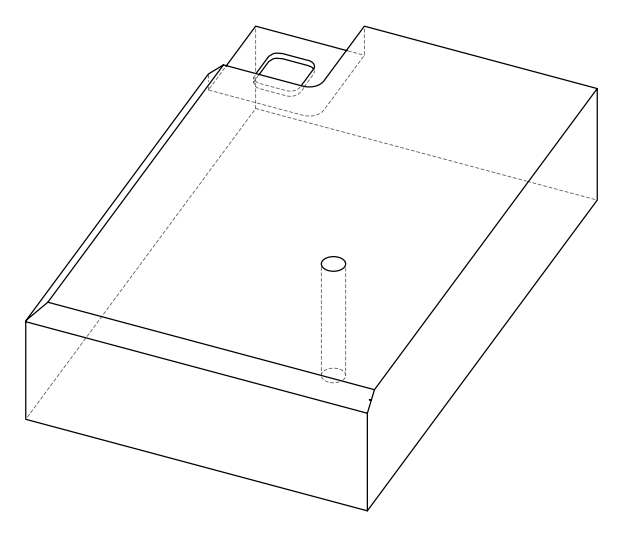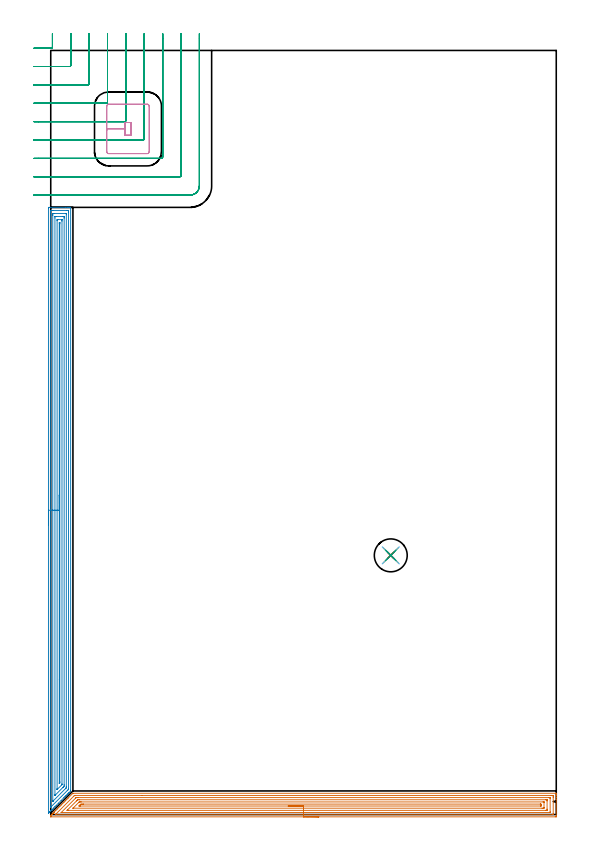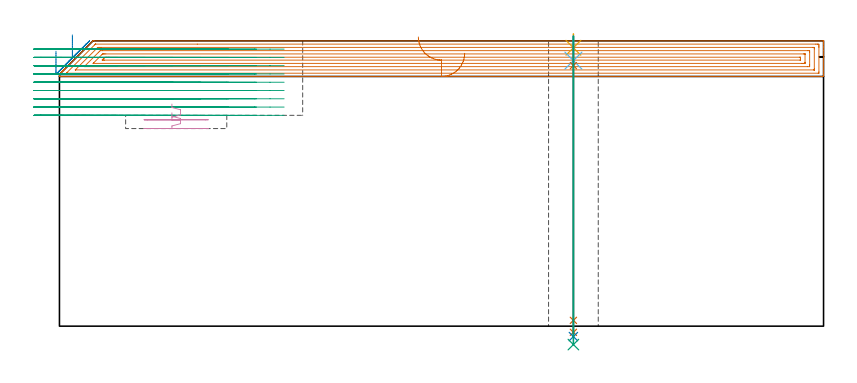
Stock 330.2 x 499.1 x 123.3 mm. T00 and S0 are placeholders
(PLAN: 9 operations, 6 tool changes, 58.2 min)
(1 AREA_MILL | FG_CHAMFER_SURFACE | UGT0205_001 | 15.78 min | 39144 mm3)
(2 AREA_MILL_1 | FG_CHAMFER_SURFACE_1 | UGT0205_001 | 18.84 min | 41340 mm3)
(3 MILL_CORNER_NOTCH_RECTANGULAR | CORNER_NOTCH_RECTANGULAR | NXT0201_012 | Follow Part, ap 4, ae 75% | 21.06 min | 344787 mm3)
(4 MILL_RECTANGULAR_POCKET | POCKET_RECTANGULAR_STRAIGHT | NXT0201_012 | Follow Part, ap 4, ae 75% | 0.84 min | 11612 mm3)
(5 SPOT_DRILL | STEP1HOLE | NXT0321_9005460120000 | 0.05 min | 170 mm3)
(6 DRILL_BLIND_HOLE_INTO_CENTER | STEP1HOLE | UGT0301_180 | 0.04 min | 141 mm3)
(7 GUN_DRILL_THROUGH_HOLE | STEP1HOLE | UGT0307_001 | 0.55 min | 2224 mm3)
(8 SPADE_DRILL_TO_ENLARGE_THROUGH_HOLE | STEP1HOLE | UGT0306_004 | 0.52 min | 15045 mm3)
(9 DRILL_TO_ENLARGE_THROUGH_HOLE | STEP1HOLE | UGT0301_052 | 0.53 min | 27103 mm3)
(TOOL UGT0205_001 | Chamfer Mill 20 x 3 x 45 deg. | D20 FL50 Z2)
(TOOL NXT0201_012 | ENDMILL 16mm [2P460-1600-NA 1630] | D16 FL38 Z6)
(TOOL NXT0321_9005460120000 | NC Spot Drill, 142deg, 12mm, Carbide, Uncoated | D12 PA142 FL30 Z2)
(TOOL UGT0301_180 | Twist Drill 5.7 mm | D5.7 PA118 FL55 Z2)
(TOOL UGT0307_001 | Gun Drill 5 mm | D5 PA130 FL24 Z1)
(TOOL UGT0306_004 | Spade Drill 13.5mm | D13.5 PA132 FL10 Z2)
(TOOL UGT0301_052 | Twist Drill 21.5 mm | D21.5 PA118 FL150 Z2)
(OP 1 AREA_MILL)
G17 G21 G94 G90
T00 M6
G54
G17 G0 G90 X175.1 Y-1.5 S1061 M3
G43 Z133.3 H0
Z117.9
G94 G1 X175.062 Z117.028 F250.
X174.948 Z116.164
X174.759 Z115.312
X174.497 Z114.48
X174.163 Z113.674
X173.76 Z112.9
X173.292 Z112.164
X172.76 Z111.472
X172.171 Z110.829
X171.528 Z110.24
X170.836 Z109.708
X170.1 Z109.24
X169.326 Z108.837
X168.52 Z108.503
X167.688 Z108.241
X166.836 Z108.052
X165.972 Z107.938
X165.1 Z107.9
X0.126
X0.003 Y-1.497
X0. Y-1.495 Z107.901
Y-1.012 Z108.387
Y-0.967 Z108.431
X0.001 Y-0.609 Z108.787
X0.03 Y-0.569 Z108.828
X0.395 Y-0.205 Z109.195
X0.566 Y-0.033 Z109.364
X0.626 Y0.026 Z109.425
X0.804 Y0.204 Z109.603
X0.862 Y0.264 Z109.661
X0.923 Y0.324 Z109.723
X1.1 Y0.5 Z109.899
X1.159 Y0.561 Z109.957
X1.221 Y0.622 Z110.021
X1.395 Y0.796 Z110.195
X1.456 Y0.858 Z110.254
X1.519 Y0.92 Z110.319
X1.691 Y1.091 Z110.49
X1.753 Y1.154 Z110.551
X1.817 Y1.218 Z110.617
X1.987 Y1.387 Z110.786
X2.05 Y1.451 Z110.848
X2.115 Y1.516 Z110.915
X2.282 Y1.683 Z111.082
X2.346 Y1.748 Z111.144
X2.413 Y1.814 Z111.213
X3.307 Y2.708 Z112.107
X4.201 Y3.601 Z113.001
X5.095 Y4.495 Z113.894
X5.989 Y5.389 Z114.788
X6.883 Y6.283 Z115.682
X7.777 Y7.177 Z116.576
X8.67 Y8.071 Z117.47
X9.564 Y8.965 Z118.364
X10.458 Y9.858 Z119.258
X11.352 Y10.752 Z120.152
X14.368 Y13.768 Z123.166
X14.395 Y13.796 Z123.192
X14.505 Y13.899 Z123.285
X14.928 Y13.9 Z123.3
X330.021
X330.19 Y13.897 Z123.288
X330.193 Y13.849 Z123.241
X330.2 Y13.439 Z122.839
Y13.144 Z122.544
Y12.433 Z121.828
Y11.187 Z120.584
Y9.762 Z119.157
Y-0.656 Z108.742
X330.198 Y-0.923 Z108.474
X330.192 Y-1.492 Z107.906
X330.148 Y-1.494 Z107.904
X329.575 Y-1.5 Z107.9
X165.1
Y-0.086 Z109.314
X3.307
X3.254 Y-0.085 Z109.315
X3.148 Y-0.081 Z109.319
X2.987 Y-0.074 Z109.326
X3.024 Y-0.033 Z109.367
X3.163 Y0.111 Z109.511
X3.307 Y0.257 Z109.657
X15.206 Y12.156 Z121.556
X15.487 Y12.433 Z121.833
X15.526 Y12.466 Z121.866
X15.542 Y12.479 Z121.879
X15.609 Y12.482 Z121.882
X15.715 Y12.485 Z121.885
X59.558 Y12.486 Z121.886
X326.893
X327.738 Y12.482 Z121.882
X327.787 Y12.479 Z121.879
X328.19 Y12.433 Z121.833
X328.197 Y12.024 Z121.424
X328.199 Y11.542 Z120.942
X328.2 Y11.131 Z120.531
X328.199 Y0.447 Z109.847
X328.192 Y-0.033 Z109.367
X328.19 Y-0.077 Z109.323
X327.999 Y-0.083 Z109.317
X327.893 Y-0.085 Z109.315
X165.1 Y-0.086 Z109.314
Y1.328 Z110.728
X6.932 Y1.329 Z110.729
X6.883 Y1.33 Z110.73
X6.862 Y1.332 Z110.732
X6.847 Y1.335 Z110.735
X6.856 Y1.351 Z110.751
X6.865 Y1.364 Z110.764
X6.883 Y1.383 Z110.783
X16.152 Y10.652 Z120.052
X16.435 Y10.932 Z120.332
X16.532 Y11.025 Z120.425
X16.567 Y11.056 Z120.456
X16.612 Y11.065 Z120.465
X16.715 Y11.066 Z120.466
X17.189 Y11.07 Z120.47
X17.609 Y11.071 Z120.471
X18.082 Y11.072 Z120.472
X325.578 Y11.071 Z120.471
X325.999 Y11.069 Z120.469
X326.139 Y11.067 Z120.467
X326.181 Y11.065 Z120.465
X326.19 Y10.985 Z120.385
X326.195 Y10.852 Z120.252
X326.199 Y10.652 Z120.052
X326.2 Y10.452 Z119.852
Y1.748 Z111.148
X326.199 Y1.549 Z110.949
X326.19 Y1.348 Z110.748
X326.187 Y1.334 Z110.734
X326.182 Y1.332 Z110.732
X326.157 Y1.33 Z110.73
X326.104 Y1.329 Z110.729
X325.999 Y1.328 Z110.728
X165.1
Y2.743 Z112.143
X11.247
X10.738 Y2.749 Z112.149
X10.71 Y2.75 Z112.15
X10.723 Y2.767 Z112.167
X10.762 Y2.81 Z112.21
X10.821 Y2.872 Z112.272
X10.896 Y2.947 Z112.347
X16.82 Y8.871 Z118.271
X17.216 Y9.263 Z118.663
X17.609 Y9.65 Z119.05
X17.719 Y9.652 Z119.052
X18.503 Y9.657 Z119.057
X18.608
X323.422
X324.126 Y9.655 Z119.055
X324.166 Y9.653 Z119.053
X324.183 Y9.651 Z119.051
X324.19 Y9.638 Z119.038
X324.194 Y9.531 Z118.931
X324.198 Y9.315 Z118.715
X324.2 Y8.882 Z118.282
Y3.54 Z112.94
X324.198 Y3.089 Z112.489
X324.194 Y2.869 Z112.269
X324.19 Y2.761 Z112.161
X324.182 Y2.749 Z112.149
X324.158 Y2.747 Z112.147
X324.105 Y2.745 Z112.145
X323.317 Y2.743 Z112.143
X323.213
X165.1
Y4.157 Z113.557
X14.664
X14.589 Y4.158 Z113.558
X14.568 Y4.159 Z113.559
X14.585 Y4.181 Z113.581
X14.655 Y4.254 Z113.654
X14.762 Y4.364 Z113.764
X14.817 Y4.419 Z113.819
X18.442 Y8.042 Z117.442
X18.503 Y8.1 Z117.5
X18.666 Y8.236 Z117.636
X18.819 Y8.239 Z117.639
X19.135 Y8.242 Z117.642
X19.397 Y8.243 Z117.643
X20.028
X321.53
X322.163 Y8.24 Z117.64
X322.184 Y8.238 Z117.638
X322.19 Y8.236 Z117.636
X322.197 Y8.207 Z117.607
X322.199 Y7.981 Z117.381
X322.2 Y4.642 Z114.042
X322.197 Y4.419 Z113.819
X322.194 Y4.252 Z113.652
X322.19 Y4.175 Z113.575
X322.056 Y4.164 Z113.564
X321.79 Y4.16 Z113.56
X321.53 Y4.158 Z113.558
X320.899 Y4.157 Z113.557
X165.1
Y5.571 Z114.971
X19.397
X19.134 Y5.572 Z114.972
X18.628 Y5.576 Z114.976
X18.503 Y5.578 Z114.978
X18.488 Y5.629 Z115.029
X18.503 Y5.651 Z115.051
X18.777 Y5.928 Z115.328
X19.048 Y6.2 Z115.6
X19.222 Y6.374 Z115.774
X19.397 Y6.547 Z115.947
X19.674 Y6.814 Z116.214
X20.291 Y6.824 Z116.224
X20.555 Y6.827 Z116.227
X21.185 Y6.829 Z116.229
X21.447
X319.742 Y6.828 Z116.228
X320.006 Y6.827 Z116.227
X320.125 Y6.824 Z116.224
X320.179 Y6.822 Z116.222
X320.19 Y6.796 Z116.196
X320.197 Y6.637 Z116.037
X320.198 Y6.2 Z115.6
X320.197 Y5.746 Z115.146
X320.19 Y5.592 Z114.992
X320.187 Y5.577 Z114.977
X320.175 Y5.575 Z114.975
X320.136 Y5.573 Z114.973
X320.057 Y5.572 Z114.972
X165.1 Y5.571 Z114.971
X164.228 Z115.009
X163.364 Z115.123
X162.512 Z115.312
X161.68 Z115.574
X160.874 Z115.908
X160.1 Z116.311
X159.364 Z116.78
X158.672 Z117.311
X158.029 Z117.9
X157.44 Z118.543
X156.908 Z119.235
X156.44 Z119.971
X156.037 Z120.745
X155.703 Z121.551
X155.441 Z122.383
X155.252 Z123.235
X155.138 Z124.1
X155.1 Z124.971
G0 Z133.3
M5
M2
(OP 2 AREA_MILL_1)
G17 G21 G94 G90
T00 M6
G54
G17 G0 G90 X-1.5 Y188.75 S1061 M3
G43 Z133.3 H0
Z118.8
G94 G1 Y188.788 Z117.928 F250.
Y188.902 Z117.063
Y189.091 Z116.212
Y189.353 Z115.38
Y189.687 Z114.574
Y190.09 Z113.8
Y190.558 Z113.064
Y191.089 Z112.372
Y191.679 Z111.729
Y192.322 Z111.14
Y193.014 Z110.608
Y193.75 Z110.14
Y194.524 Z109.737
Y195.33 Z109.403
Y196.162 Z109.141
Y197.013 Z108.952
Y197.878 Z108.838
Y198.75 Z108.8
Y395.967
X-1.497 Y396.289 Z108.802
X-1.492 Y396.59 Z108.806
X-1.187 Y396.6 Z109.111
X9.756 Z120.051
X11.167 Z121.463
X11.536 Z121.831
X12.275 Z122.575
X12.524 Z122.824
X12.949 Y396.592 Z123.241
X12.997 Y396.59 Z123.288
X13. Y396.414 Z123.3
Y15.843
X12.999 Y15.405 Z123.286
X12.895 Y15.293 Z123.192
X12.016 Y14.416 Z122.316
X11.656 Y14.054 Z121.952
X11.109 Y13.509 Z121.409
X10.762 Y13.16 Z121.058
X10.202 Y12.602 Z120.502
X9.867 Y12.266 Z120.164
X9.295 Y11.694 Z119.594
X8.569 Y10.969 Z118.868
X6.789 Y9.188 Z117.088
X5.008 Y7.408 Z115.307
X3.605 Y6.005 Z113.904
X2.711 Y5.11 Z113.01
X1.816 Y4.216 Z112.115
X0.922 Y3.322 Z111.221
X0.854 Y3.252 Z111.15
X0.787 Y3.186 Z111.086
X0.624 Y3.023 Z110.923
X0.557 Y2.956 Z110.854
X0.491 Y2.891 Z110.79
X0.326 Y2.725 Z110.625
X0.261 Y2.659 Z110.557
X0.196 Y2.596 Z110.495
X0.028 Y2.427 Z110.327
X-0.036 Y2.362 Z110.26
X-0.099 Y2.3 Z110.2
X-0.271 Y2.129 Z110.028
X-0.333 Y2.066 Z109.964
X-0.395 Y2.005 Z109.904
X-0.569 Y1.831 Z109.73
X-0.63 Y1.769 Z109.667
X-0.69 Y1.71 Z109.609
X-0.867 Y1.533 Z109.432
X-0.926 Y1.472 Z109.37
X-1.1 Y1.3 Z109.2
X-1.162 Y1.237 Z109.137
X-1.371 Y1.028 Z108.927
X-1.467 Y0.936 Z108.831
X-1.493 Y0.917 Z108.803
X-1.499 Y0.936 Z108.799
X-1.5 Y1.148 Z108.8
Y198.75
X-0.086 Z110.214
Y393.334
X-0.082 Y394.178 Z110.218
X-0.08 Y394.222 Z110.22
X-0.036 Y394.59 Z110.264
X0.437 Y394.598 Z110.737
X0.854 Y394.599 Z111.154
X1.325 Y394.6 Z111.625
X10.646 Y394.599 Z120.946
X11.119 Y394.597 Z121.419
X11.536 Y394.59 Z121.836
X11.579 Y394.178 Z121.879
X11.582 Y394.132 Z121.882
X11.586 Y393.284 Z121.886
Y393.234
X11.585 Y16.688 Z121.885
X11.584 Y16.638 Z121.884
X11.579 Y16.539 Z121.879
X11.568 Y16.43 Z121.868
X11.536 Y16.394 Z121.836
X11.264 Y16.116 Z121.564
X10.994 Y15.843 Z121.294
X10.819 Y15.669 Z121.119
X0.261 Y5.11 Z110.561
X0.111 Y4.963 Z110.411
X-0.036 Y4.821 Z110.264
X-0.078 Y4.783 Z110.222
X-0.086 Y5.11 Z110.214
Y198.75
X1.328 Z111.628
X1.329 Y391.495 Z111.629
X1.33 Y391.912 Z111.63
X1.333 Y392.39 Z111.633
X1.336 Y392.588 Z111.636
X1.538 Y392.597 Z111.838
X1.744 Y392.598 Z112.044
X2.425 Y392.6 Z112.725
X9.756 Z120.056
X9.965 Y392.598 Z120.265
X10.105 Y392.595 Z120.405
X10.154 Y392.59 Z120.454
X10.166 Y392.585 Z120.466
X10.167 Y392.578 Z120.467
X10.17 Y392.529 Z120.47
X10.171 Y392.39 Z120.471
Y391.972
Y18.109
X10.169 Y17.632 Z120.469
X10.167 Y17.528 Z120.467
X10.165 Y17.48 Z120.465
X10.135 Y17.447 Z120.435
X10.041 Y17.346 Z120.341
X9.756 Y17.056 Z120.056
X9.598 Y16.897 Z119.898
X1.389 Y8.688 Z111.689
X1.367 Y8.668 Z111.667
X1.353 Y8.657 Z111.653
X1.335 Y8.647 Z111.635
X1.332 Y8.665 Z111.632
X1.33 Y8.688 Z111.63
X1.329 Y8.742 Z111.629
X1.328 Y9.106 Z111.628
Y198.75
X2.743 Z113.043
Y389.706
X2.749 Y390.485 Z113.049
X2.753 Y390.59 Z113.053
X2.858 Y390.594 Z113.158
X3.08 Y390.598 Z113.38
X3.525 Y390.6 Z113.825
X7.975 Z118.275
X8.42 Y390.598 Z118.72
X8.642 Y390.594 Z118.942
X8.747 Y390.59 Z119.047
X8.75 Y390.515 Z119.05
X8.757 Y389.816 Z119.057
Y389.706
Y19.421
X8.753 Y18.64 Z119.053
X8.75 Y18.526 Z119.05
X8.37 Y18.13 Z118.67
X7.975 Y17.725 Z118.275
X7.93 Y17.678 Z118.23
X2.87 Y12.62 Z113.17
X2.805 Y12.559 Z113.105
X2.761 Y12.521 Z113.061
X2.749 Y12.515 Z113.049
X2.748 Y12.548 Z113.048
X2.743 Y13.051 Z113.043
Y198.75
X4.157 Z114.457
Y387.917
X4.159 Y388.175 Z114.459
X4.163 Y388.435 Z114.463
X4.167 Y388.59 Z114.467
X4.245 Y388.593 Z114.545
X4.415 Y388.597 Z114.715
X4.626 Y388.6 Z114.926
X7.085 Y388.598 Z117.385
X7.3 Y388.596 Z117.6
X7.336 Y388.59 Z117.636
X7.338 Y388.582 Z117.638
X7.34 Y388.555 Z117.64
X7.343 Y387.917 Z117.643
Y387.658
Y20.057
X7.34 Y19.739 Z117.64
X7.337 Y19.581 Z117.637
X7.335 Y19.546 Z117.635
X7.304 Y19.51 Z117.604
X7.222 Y19.421 Z117.522
X4.415 Y16.613 Z114.715
X4.352 Y16.552 Z114.652
X4.226 Y16.435 Z114.526
X4.163 Y16.377 Z114.463
X4.161 Y16.405 Z114.461
X4.159 Y16.479 Z114.459
X4.157 Y16.738 Z114.457
Y16.997
Y198.75
X5.571 Z115.871
X5.572 Y386.129 Z115.872
X5.573 Y386.317 Z115.873
X5.576 Y386.536 Z115.876
X5.578 Y386.582 Z115.878
X5.651 Y386.591 Z115.951
X5.729 Y386.597 Z116.029
X5.898 Y386.592 Z116.198
X5.914 Y386.591 Z116.214
X5.922 Y386.577 Z116.222
X5.925 Y386.519 Z116.225
X5.927 Y386.398 Z116.227
X5.929 Y386.129 Z116.229
Y385.769
Y21.477
X5.928 Y21.21 Z116.228
X5.926 Y20.942 Z116.226
X5.923 Y20.589 Z116.223
X5.667 Y20.315 Z115.967
X5.638 Y20.287 Z115.938
X5.63 Y20.279 Z115.93
X5.59 Y20.248 Z115.89
X5.578 Y20.315 Z115.878
X5.576 Y20.453 Z115.876
X5.572 Y20.941 Z115.872
X5.571 Y88.012 Z115.871
Y198.75
Y199.621 Z115.909
Y200.486 Z116.023
Y201.338 Z116.212
Y202.17 Z116.474
Y202.976 Z116.808
Y203.75 Z117.211
Y204.486 Z117.68
Y205.178 Z118.211
Y205.821 Z118.8
Y206.41 Z119.443
Y206.941 Z120.135
Y207.41 Z120.871
Y207.813 Z121.645
Y208.147 Z122.451
Y208.409 Z123.283
Y208.598 Z124.135
Y208.712 Z125.
Y208.75 Z125.871
G0 Z133.3
M5
M2
(OP 3 MILL_CORNER_NOTCH_RECTANGULAR)
G17 G21 G94 G90
T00 M6
G54
G17 G0 G90 X-10.858 Y500.596 S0 M3
G43 Z133.3 H1
Z119.722
G94 G1 X-7.858 Y500.6 F250.
X-7.746 F500.
X0.307
G3 X1.1 Y501.393 R0.8
G1 Y507.1
Y510.1 F250.
G0 Z133.3
X-11. Y488.591
Z119.722
G1 X-8. Y488.6
X-7.746 F500.
X12.307
G3 X13.1 Y489.393 R0.8
G1 Y507.1
Y510.1 F250.
G0 Z133.3
X-11. Y476.589
Z119.722
G1 X-8. Y476.6
X-7.746 F500.
X24.306
G3 X25.1 Y477.394 R0.8
G1 Y507.1
Y510.1 F250.
G0 Z133.3
X-11. Y464.587
Z119.722
G1 X-8. Y464.599
X-7.746 Y464.6 F500.
X36.306
G3 X37.1 Y465.394 R0.8
G1 Y507.1
Y510.1 F250.
G0 Z133.3
X-11. Y452.583
Z119.722
G1 X-8. Y452.599
X-7.746 Y452.6 F500.
X48.305
G3 X49.1 Y453.395 R0.8
G1 Y507.1
Y510.1 F250.
G0 Z133.3
X-11. Y440.578
Z119.722
G1 X-8. Y440.599
X-7.746 Y440.6 F500.
X60.305
G3 X61.1 Y441.395 R0.8
G1 Y507.1
Y510.1 F250.
G0 Z133.3
X-11. Y428.567
Z119.722
G1 X-8. Y428.599
G2 X-7.746 Y428.6 R24. F500.
G1 X72.305
G3 X73.1 Y429.395 R0.8
G1 Y507.1
Y510.1 F250.
G0 Z133.3
X-10.999 Y416.534
Z119.722
G1 X-8. Y416.597
G2 X-7.746 Y416.6 R12. F500.
G1 X84.305
G3 X85.1 Y417.395 R0.8
G1 Y507.1
Y510.1 F250.
G0 Z133.3
X-10.746 Y404.6
Z119.722
G1 X-7.746
X91. F500.
G3 X97.1 Y410.7 R6.1
G1 Y507.1
Y510.1 F250.
G0 Z133.3
X-10.858 Y500.6
Z116.144
G1 X-7.858
X0.307 F500.
G3 X1.1 Y501.393 R0.8
G1 Y507.1
Y510.1 F250.
G0 Z133.3
X-11. Y488.599
Z116.144
G1 X-8. Y488.6
X-7.966 F500.
X12.306
G3 X13.1 Y489.393 R0.8
G1 Y507.1
Y510.1 F250.
G0 Z133.3
X-11. Y476.599
Z116.144
G1 X-8. Y476.6
X-7.966 F500.
X24.306
G3 X25.1 Y477.394 R0.8
G1 Y507.1
Y510.1 F250.
G0 Z133.3
X-11. Y464.598
Z116.144
G1 X-8. Y464.6
X-7.966 F500.
X36.306
G3 X37.1 Y465.394 R0.8
G1 Y507.1
Y510.1 F250.
G0 Z133.3
X-11. Y452.598
Z116.144
G1 X-8. Y452.6
X-7.966 F500.
X48.305
G3 X49.1 Y453.395 R0.8
G1 Y507.1
Y510.1 F250.
G0 Z133.3
X-11. Y440.597
Z116.144
G1 X-8. Y440.6
X-7.966 F500.
X60.305
G3 X61.1 Y441.395 R0.8
G1 Y507.1
Y510.1 F250.
G0 Z133.3
X-11. Y428.596
Z116.144
G1 X-8. Y428.6
X-7.966 F500.
X72.305
G3 X73.1 Y429.395 R0.8
G1 Y507.1
Y510.1 F250.
G0 Z133.3
X-11. Y416.591
Z116.144
G1 X-8. Y416.6
X-7.966 F500.
X84.305
G3 X85.1 Y417.395 R0.8
G1 Y507.1
Y510.1 F250.
G0 Z133.3
X-10.966 Y404.6
Z116.144
G1 X-7.966
X91. F500.
G3 X97.1 Y410.7 R6.1
G1 Y507.1
Y510.1 F250.
G0 Z133.3
X-10.858 Y500.6
Z112.567
G1 X-7.858
X0.307 F500.
G3 X1.1 Y501.393 R0.8
G1 Y507.1
Y510.1 F250.
G0 Z133.3
X-11. Y488.6
Z112.567
G1 X-8.
X12.307 F500.
G3 X13.1 Y489.393 R0.8
G1 Y507.1
Y510.1 F250.
G0 Z133.3
X-11. Y476.6
Z112.567
G1 X-8.
X24.306 F500.
G3 X25.1 Y477.394 R0.8
G1 Y507.1
Y510.1 F250.
G0 Z133.3
X-11. Y464.6
Z112.567
G1 X-8.
X36.306 F500.
G3 X37.1 Y465.394 R0.8
G1 Y507.1
Y510.1 F250.
G0 Z133.3
X-11. Y452.6
Z112.567
G1 X-8.
X48.305 F500.
G3 X49.1 Y453.395 R0.8
G1 Y507.1
Y510.1 F250.
G0 Z133.3
X-11. Y440.6
Z112.567
G1 X-8.
X60.305 F500.
G3 X61.1 Y441.395 R0.8
G1 Y507.1
Y510.1 F250.
G0 Z133.3
X-11. Y428.6
Z112.567
G1 X-8.
X72.305 F500.
G3 X73.1 Y429.395 R0.8
G1 Y507.1
Y510.1 F250.
G0 Z133.3
X-11. Y416.6
Z112.567
G1 X-8.
X84.305 F500.
G3 X85.1 Y417.395 R0.8
G1 Y507.1
Y510.1 F250.
G0 Z133.3
X-11. Y404.6
Z112.567
G1 X-8.
X91. F500.
G3 X97.1 Y410.7 R6.1
G1 Y507.1
Y510.1 F250.
G0 Z133.3
X-10.858 Y500.6
Z108.989
G1 X-7.858
X0.307 F500.
G3 X1.1 Y501.393 R0.8
G1 Y507.1
Y510.1 F250.
G0 Z133.3
X-11. Y488.6
Z108.989
G1 X-8.
X12.307 F500.
G3 X13.1 Y489.393 R0.8
G1 Y507.1
Y510.1 F250.
G0 Z133.3
X-11. Y476.6
Z108.989
G1 X-8.
X24.306 F500.
G3 X25.1 Y477.394 R0.8
G1 Y507.1
Y510.1 F250.
G0 Z133.3
X-11. Y464.6
Z108.989
G1 X-8.
X36.306 F500.
G3 X37.1 Y465.394 R0.8
G1 Y507.1
Y510.1 F250.
G0 Z133.3
X-11. Y452.6
Z108.989
G1 X-8.
X48.305 F500.
G3 X49.1 Y453.395 R0.8
G1 Y507.1
Y510.1 F250.
G0 Z133.3
X-11. Y440.6
Z108.989
G1 X-8.
X60.305 F500.
G3 X61.1 Y441.395 R0.8
G1 Y507.1
Y510.1 F250.
G0 Z133.3
X-11. Y428.6
Z108.989
G1 X-8.
X72.305 F500.
G3 X73.1 Y429.395 R0.8
G1 Y507.1
Y510.1 F250.
G0 Z133.3
X-11. Y416.6
Z108.989
G1 X-8.
X84.305 F500.
G3 X85.1 Y417.395 R0.8
G1 Y507.1
Y510.1 F250.
G0 Z133.3
X-11. Y404.6
Z108.989
G1 X-8.
X91. F500.
G3 X97.1 Y410.7 R6.1
G1 Y507.1
Y510.1 F250.
G0 Z133.3
X-10.858 Y500.6
Z105.411
G1 X-7.858
X0.307 F500.
G3 X1.1 Y501.393 R0.8
G1 Y507.1
Y510.1 F250.
G0 Z133.3
X-11. Y488.6
Z105.411
G1 X-8.
X12.306 F500.
G3 X13.1 Y489.394 R0.8
G1 Y507.1
Y510.1 F250.
G0 Z133.3
X-11. Y476.6
Z105.411
G1 X-8.
X24.306 F500.
G3 X25.1 Y477.394 R0.8
G1 Y507.1
Y510.1 F250.
G0 Z133.3
X-11. Y464.6
Z105.411
G1 X-8.
X36.306 F500.
G3 X37.1 Y465.394 R0.8
G1 Y507.1
Y510.1 F250.
G0 Z133.3
X-11. Y452.6
Z105.411
G1 X-8.
X48.305 F500.
G3 X49.1 Y453.395 R0.8
G1 Y507.1
Y510.1 F250.
G0 Z133.3
X-11. Y440.6
Z105.411
G1 X-8.
X60.305 F500.
G3 X61.1 Y441.395 R0.8
G1 Y507.1
Y510.1 F250.
G0 Z133.3
X-11. Y428.6
Z105.411
G1 X-8.
X72.305 F500.
G3 X73.1 Y429.395 R0.8
G1 Y507.1
Y510.1 F250.
G0 Z133.3
X-11. Y416.6
Z105.411
G1 X-8.
X84.305 F500.
G3 X85.1 Y417.395 R0.8
G1 Y507.1
Y510.1 F250.
G0 Z133.3
X-11. Y404.6
Z105.411
G1 X-8.
X91. F500.
G3 X97.1 Y410.7 R6.1
G1 Y507.1
Y510.1 F250.
G0 Z133.3
X-10.858 Y500.6
Z101.833
G1 X-7.858
X0.307 F500.
G3 X1.1 Y501.393 R0.8
G1 Y507.1
Y510.1 F250.
G0 Z133.3
X-11. Y488.6
Z101.833
G1 X-8.
X12.306 F500.
G3 X13.1 Y489.394 R0.8
G1 Y507.1
Y510.1 F250.
G0 Z133.3
X-11. Y476.6
Z101.833
G1 X-8.
X24.306 F500.
G3 X25.1 Y477.394 R0.8
G1 Y507.1
Y510.1 F250.
G0 Z133.3
X-11. Y464.6
Z101.833
G1 X-8.
X36.306 F500.
G3 X37.1 Y465.394 R0.8
G1 Y507.1
Y510.1 F250.
G0 Z133.3
X-11. Y452.6
Z101.833
G1 X-8.
X48.305 F500.
G3 X49.1 Y453.395 R0.8
G1 Y507.1
Y510.1 F250.
G0 Z133.3
X-11. Y440.6
Z101.833
G1 X-8.
X60.305 F500.
G3 X61.1 Y441.395 R0.8
G1 Y507.1
Y510.1 F250.
G0 Z133.3
X-11. Y428.6
Z101.833
G1 X-8.
X72.305 F500.
G3 X73.1 Y429.395 R0.8
G1 Y507.1
Y510.1 F250.
G0 Z133.3
X-11. Y416.6
Z101.833
G1 X-8.
X84.305 F500.
G3 X85.1 Y417.395 R0.8
G1 Y507.1
Y510.1 F250.
G0 Z133.3
X-11. Y404.6
Z101.833
G1 X-8.
X91. F500.
G3 X97.1 Y410.7 R6.1
G1 Y507.1
Y510.1 F250.
G0 Z133.3
X-10.858 Y500.6
Z98.256
G1 X-7.858
X0.307 F500.
G3 X1.1 Y501.393 R0.8
G1 Y507.1
Y510.1 F250.
G0 Z133.3
X-11. Y488.6
Z98.256
G1 X-8.
X12.306 F500.
G3 X13.1 Y489.394 R0.8
G1 Y507.1
Y510.1 F250.
G0 Z133.3
X-11. Y476.6
Z98.256
G1 X-8.
X24.306 F500.
G3 X25.1 Y477.394 R0.8
G1 Y507.1
Y510.1 F250.
G0 Z133.3
X-11. Y464.6
Z98.256
G1 X-8.
X36.306 F500.
G3 X37.1 Y465.394 R0.8
G1 Y507.1
Y510.1 F250.
G0 Z133.3
X-11. Y452.6
Z98.256
G1 X-8.
X48.305 F500.
G3 X49.1 Y453.395 R0.8
G1 Y507.1
Y510.1 F250.
G0 Z133.3
X-11. Y440.6
Z98.256
G1 X-8.
X60.305 F500.
G3 X61.1 Y441.395 R0.8
G1 Y507.1
Y510.1 F250.
G0 Z133.3
X-11. Y428.6
Z98.256
G1 X-8.
X72.305 F500.
G3 X73.1 Y429.395 R0.8
G1 Y507.1
Y510.1 F250.
G0 Z133.3
X-11. Y416.6
Z98.256
G1 X-8.
X84.305 F500.
G3 X85.1 Y417.395 R0.8
G1 Y507.1
Y510.1 F250.
G0 Z133.3
X-11. Y404.6
Z98.256
G1 X-8.
X91. F500.
G3 X97.1 Y410.7 R6.1
G1 Y507.1
Y510.1 F250.
G0 Z133.3
X-10.858 Y500.6
Z94.678
G1 X-7.858
X0.307 F500.
G3 X1.1 Y501.393 R0.8
G1 Y507.1
Y510.1 F250.
G0 Z133.3
X-11. Y488.6
Z94.678
G1 X-8.
X12.306 F500.
G3 X13.1 Y489.394 R0.8
G1 Y507.1
Y510.1 F250.
G0 Z133.3
X-11. Y476.6
Z94.678
G1 X-8.
X24.306 F500.
G3 X25.1 Y477.394 R0.8
G1 Y507.1
Y510.1 F250.
G0 Z133.3
X-11. Y464.6
Z94.678
G1 X-8.
X36.306 F500.
G3 X37.1 Y465.394 R0.8
G1 Y507.1
Y510.1 F250.
G0 Z133.3
X-11. Y452.6
Z94.678
G1 X-8.
X48.305 F500.
G3 X49.1 Y453.395 R0.8
G1 Y507.1
Y510.1 F250.
G0 Z133.3
X-11. Y440.6
Z94.678
G1 X-8.
X60.305 F500.
G3 X61.1 Y441.395 R0.8
G1 Y507.1
Y510.1 F250.
G0 Z133.3
X-11. Y428.6
Z94.678
G1 X-8.
X72.305 F500.
G3 X73.1 Y429.395 R0.8
G1 Y507.1
Y510.1 F250.
G0 Z133.3
X-11. Y416.6
Z94.678
G1 X-8.
X84.305 F500.
G3 X85.1 Y417.395 R0.8
G1 Y507.1
Y510.1 F250.
G0 Z133.3
X-11. Y404.6
Z94.678
G1 X-8.
X91. F500.
G3 X97.1 Y410.7 R6.1
G1 Y507.1
Y510.1 F250.
G0 Z133.3
X-10.858 Y500.6
Z91.1
G1 X-7.858
X0.307 F500.
G3 X1.1 Y501.393 R0.8
G1 Y507.1
Y510.1 F250.
G0 Z133.3
X-11. Y488.6
Z91.1
G1 X-8.
X12.306 F500.
G3 X13.1 Y489.394 R0.8
G1 Y507.1
Y510.1 F250.
G0 Z133.3
X-11. Y476.6
Z91.1
G1 X-8.
X24.306 F500.
G3 X25.1 Y477.394 R0.8
G1 Y507.1
Y510.1 F250.
G0 Z133.3
X-11. Y464.6
Z91.1
G1 X-8.
X36.306 F500.
G3 X37.1 Y465.394 R0.8
G1 Y507.1
Y510.1 F250.
G0 Z133.3
X-11. Y452.6
Z91.1
G1 X-8.
X48.305 F500.
G3 X49.1 Y453.395 R0.8
G1 Y507.1
Y510.1 F250.
G0 Z133.3
X-11. Y440.6
Z91.1
G1 X-8.
X60.305 F500.
G3 X61.1 Y441.395 R0.8
G1 Y507.1
Y510.1 F250.
G0 Z133.3
X-11. Y428.6
Z91.1
G1 X-8.
X72.305 F500.
G3 X73.1 Y429.395 R0.8
G1 Y507.1
Y510.1 F250.
G0 Z133.3
X-11. Y416.6
Z91.1
G1 X-8.
X84.305 F500.
G3 X85.1 Y417.395 R0.8
G1 Y507.1
Y510.1 F250.
G0 Z133.3
X-11. Y404.6
Z91.1
G1 X-8.
X91. F500.
G3 X97.1 Y410.7 R6.1
G1 Y507.1
Y510.1 F250.
G0 Z133.3
M5
M2
(OP 4 MILL_RECTANGULAR_POCKET)
G17 G21 G94 G90
T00 M6
G54
G17 G0 G90 X48.6 Y449.191 S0 M3
G43 Z133.3 H1
Z95.98
G94 G1 Y443.7 Z94.509 F250.
X52.3 Z93.517
Y452. Z91.293
X48.6 Z90.302
Y447.85 Z89.19
Y443.7 F500.
X52.3
Y452.
X48.6
Y447.85
X36.6
Y433.
G3 X37.9 Y431.7 R1.3
G1 X63.
G3 X64.3 Y433. R1.3
G1 Y462.7
G3 X63. Y464. R1.3
G1 X37.9
G3 X36.6 Y462.7 R1.3
G1 Y447.85
Y446.85
G0 X48.6 Y449.191 Z92.19
G1 Y443.7 Z90.719 F250.
X52.3 Z89.727
Y452. Z87.503
X48.6 Z86.512
Y447.85 Z85.4
Y443.7 F500.
X52.3
Y452.
X48.6
Y447.85
X36.6
Y433.
G3 X37.9 Y431.7 R1.3
G1 X63.
G3 X64.3 Y433. R1.3
G1 Y462.7
G3 X63. Y464. R1.3
G1 X37.9
G3 X36.6 Y462.7 R1.3
G1 Y447.85
Y446.85
G0 Z133.3
M5
M2
(OP 5 SPOT_DRILL)
G17 G21 G94 G90
T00 M6
G54
G17 G0 G90 X222.1 Y169.3 S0 M3
G43 Z133.3 H0
G94 G81 G98 Z120.3 F250. R126.3
G80
M5
M2
(OP 6 DRILL_BLIND_HOLE_INTO_CENTER)
G17 G21 G94 G90
T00 M6
G54
G17 G0 G90 X222.1 Y169.3 S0 M3
G43 Z133.3 H0
G94 G81 G98 Z114.75 F250. R125.3
G80
M5
M2
(OP 7 GUN_DRILL_THROUGH_HOLE)
G17 G21 G94 G90
T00 M6
G54
G17 G0 G90 X222.1 Y169.3 M8
G43 Z133.3 H0
Z121.412
S716 M3
G94 G1 Z112.586 F125. M26
G4 X.084
Z2.5 F250.
G4 X.084
Z-2.666 F125.
G4 X.084
M5
M9
G0 Z121.412
Z133.3
M2
(OP 8 SPADE_DRILL_TO_ENLARGE_THROUGH_HOLE)
G17 G21 G94 G90
T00 M6
G54
G17 G0 G90 X222.1 Y169.3 S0 M3
G43 Z133.3 H0
G94 G73 G98 Z-4.505 F250. Q12.781 R125.3
G80
M5
M2
(OP 9 DRILL_TO_ENLARGE_THROUGH_HOLE)
G17 G21 G94 G90
T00 M6
G54
G17 G0 G90 X222.1 Y169.3 S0 M3
G43 Z133.3 H0
G94 G73 G98 Z-7.959 F250. Q18.751 R125.3
G80
M5
M2
